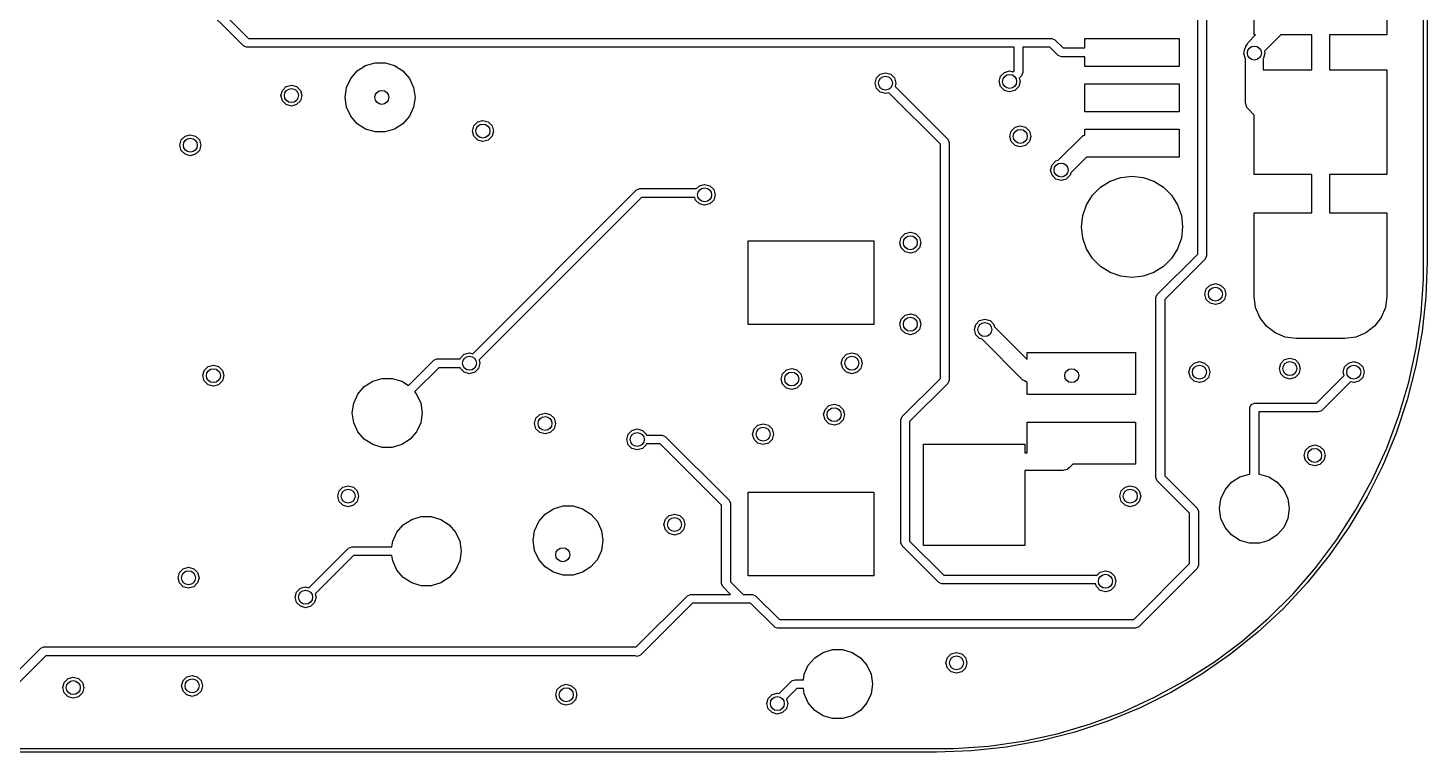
# Model space of a CAD drawing. Extents: x 4.53 to 6.1, y -4.29 to -3.5.
# Drawn here: x 5.314 to 6.103, y -4.292 to -3.884 of the extents above; entities that cross this region are included whole.
import ezdxf

# ---------------------------------------------------------------- set-up
doc = ezdxf.new("R2010")
doc.units = 0
doc.header["$MEASUREMENT"] = 0
doc.layers.add('BLACK', color=7, linetype='CONTINUOUS')

msp = doc.modelspace()

# ---------------------------------------------------------------- linework, layer by layer
at = {"layer": 'BLACK', "linetype": 'CONTINUOUS'}
for p, q in [((5.30919, -3.76015), (5.4388, -3.88976)), ((5.436, -3.89403), (5.30639, -3.76442)), ((5.97407, -4.01139), (5.97407, -3.77761)), ((5.97907, -3.77657), (5.97907, -4.01243)), ((6.10138, -4.01575), (6.10138, -3.77953)), ((6.10335, -3.77953), (6.10335, -4.01575)), ((6.00591, -3.8878), (6.00591, -3.82874)), ((6.08071, -3.82874), (6.08071, -3.8878)), ((6.00246, -3.89204), (6.00671, -3.8878)), ((6.00671, -3.8878), (6.00591, -3.8878)), ((6.02085, -3.8878), (6.01164, -3.89701)), ((6.03831, -3.8878), (6.02085, -3.8878)), ((6.03831, -3.90748), (6.03831, -3.8878)), ((6.08071, -3.8878), (6.04831, -3.8878)), ((6.04831, -3.8878), (6.04831, -3.90748)), ((5.43633, -3.89417), (5.436, -3.89403)), ((5.43777, -3.89476), (5.43633, -3.89417)), ((5.8705, -3.89476), (5.43777, -3.89476)), ((5.4388, -3.88976), (5.873, -3.88976)), ((5.8705, -3.90796), (5.8705, -3.89476)), ((5.873, -3.88976), (5.89177, -3.88976)), ((5.89074, -3.89476), (5.8755, -3.89476)), ((5.8755, -3.89476), (5.8755, -3.909)), ((5.89538, -3.89941), (5.89074, -3.89476)), ((5.89177, -3.88976), (5.89354, -3.8905)), ((5.89354, -3.8905), (5.89818, -3.89514)), ((5.89818, -3.89514), (5.91043, -3.89514)), ((5.91043, -3.89514), (5.91043, -3.88976)), ((5.91043, -3.88976), (5.96358, -3.88976)), ((5.96358, -3.88976), (5.96358, -3.90551)), ((6.00009, -3.898), (6.00089, -3.89505)), ((6.00089, -3.89505), (6.00111, -3.89483)), ((6.00111, -3.89451), (6.00117, -3.89442)), ((6.00113, -3.89469), (6.00111, -3.89451)), ((6.00111, -3.89483), (6.00113, -3.89469)), ((6.00117, -3.89442), (6.0012, -3.89417)), ((6.0012, -3.89417), (6.00187, -3.89313)), ((6.00187, -3.89313), (6.00246, -3.89204)), ((6.01164, -3.89701), (6.01191, -3.898)), ((5.50482, -3.90509), (5.5102, -3.90352)), ((5.5102, -3.90352), (5.5158, -3.90352)), ((5.5158, -3.90352), (5.52118, -3.90509)), ((5.89715, -3.90014), (5.89538, -3.89941)), ((5.91043, -3.90014), (5.89715, -3.90014)), ((5.91043, -3.90551), (5.91043, -3.90014)), ((6.00089, -3.90095), (6.00009, -3.898)), ((6.001, -3.90107), (6.00089, -3.90095)), ((6.001, -3.926), (6.001, -3.90107)), ((6.01111, -3.90095), (6.011, -3.90107)), ((6.011, -3.90107), (6.011, -3.90748)), ((6.01191, -3.898), (6.01111, -3.90095)), ((5.49411, -3.91745), (5.49644, -3.91236)), ((5.49644, -3.91236), (5.50011, -3.90812)), ((5.50011, -3.90812), (5.50482, -3.90509)), ((5.52118, -3.90509), (5.52589, -3.90812)), ((5.52589, -3.90812), (5.52956, -3.91236)), ((5.52956, -3.91236), (5.53189, -3.91745)), ((5.79209, -3.915), (5.79289, -3.91205)), ((5.79289, -3.91205), (5.79505, -3.90989)), ((5.79505, -3.90989), (5.798, -3.90909)), ((5.798, -3.90909), (5.80095, -3.90989)), ((5.80095, -3.90989), (5.80311, -3.91205)), ((5.80311, -3.91205), (5.80391, -3.915)), ((5.86209, -3.914), (5.86289, -3.91105)), ((5.86289, -3.91105), (5.86505, -3.90889)), ((5.86505, -3.90889), (5.868, -3.90809)), ((5.868, -3.90809), (5.86987, -3.9086)), ((5.86987, -3.9086), (5.8705, -3.90796)), ((5.87477, -3.91077), (5.8734, -3.91213)), ((5.8734, -3.91213), (5.87391, -3.914)), ((5.8755, -3.909), (5.87477, -3.91077)), ((5.96358, -3.90551), (5.91043, -3.90551)), ((6.011, -3.90748), (6.03831, -3.90748)), ((6.04831, -3.90748), (6.08071, -3.90748)), ((6.08071, -3.90748), (6.08071, -3.96654)), ((5.45709, -3.922), (5.45789, -3.91905)), ((5.45789, -3.91905), (5.46005, -3.91689)), ((5.46005, -3.91689), (5.463, -3.91609)), ((5.463, -3.91609), (5.46595, -3.91689)), ((5.46595, -3.91689), (5.46811, -3.91905)), ((5.46811, -3.91905), (5.46891, -3.922)), ((5.49331, -3.923), (5.49411, -3.91745)), ((5.53189, -3.91745), (5.53269, -3.923)), ((5.79289, -3.91795), (5.79209, -3.915)), ((5.79505, -3.92011), (5.79289, -3.91795)), ((5.798, -3.92091), (5.79505, -3.92011)), ((5.79987, -3.9204), (5.798, -3.92091)), ((5.82893, -3.94946), (5.79987, -3.9204)), ((5.80391, -3.915), (5.8034, -3.91687)), ((5.8034, -3.91687), (5.8332, -3.94666)), ((5.86289, -3.91695), (5.86209, -3.914)), ((5.86505, -3.91911), (5.86289, -3.91695)), ((5.868, -3.91991), (5.86505, -3.91911)), ((5.87095, -3.91911), (5.868, -3.91991)), ((5.87311, -3.91695), (5.87095, -3.91911)), ((5.87391, -3.914), (5.87311, -3.91695)), ((5.91043, -3.9311), (5.91043, -3.91535)), ((5.91043, -3.91535), (5.96358, -3.91535)), ((5.96358, -3.91535), (5.96358, -3.9311)), ((5.45789, -3.92495), (5.45709, -3.922)), ((5.46005, -3.92711), (5.45789, -3.92495)), ((5.463, -3.92791), (5.46005, -3.92711)), ((5.46595, -3.92711), (5.463, -3.92791)), ((5.46811, -3.92495), (5.46595, -3.92711)), ((5.46891, -3.922), (5.46811, -3.92495)), ((5.49411, -3.92855), (5.49331, -3.923)), ((5.49644, -3.93364), (5.49411, -3.92855)), ((5.53189, -3.92855), (5.52956, -3.93364)), ((5.53269, -3.923), (5.53189, -3.92855)), ((6.00135, -3.92719), (6.001, -3.926)), ((6.00161, -3.9284), (6.00135, -3.92719)), ((6.00176, -3.9286), (6.00161, -3.9284)), ((6.00179, -3.9287), (6.00176, -3.9286)), ((5.50011, -3.93788), (5.49644, -3.93364)), ((5.52956, -3.93364), (5.52589, -3.93788)), ((5.56805, -3.93689), (5.571, -3.93609)), ((5.571, -3.93609), (5.57395, -3.93689)), ((5.96358, -3.9311), (5.91043, -3.9311)), ((6.00193, -3.92882), (6.00179, -3.9287)), ((6.00246, -3.92954), (6.00193, -3.92882)), ((6.00591, -3.93298), (6.00246, -3.92954)), ((6.00591, -3.96654), (6.00591, -3.93298)), ((5.40305, -3.94489), (5.406, -3.94409)), ((5.406, -3.94409), (5.40895, -3.94489)), ((5.50482, -3.94091), (5.50011, -3.93788)), ((5.5102, -3.94248), (5.50482, -3.94091)), ((5.5158, -3.94248), (5.5102, -3.94248)), ((5.52118, -3.94091), (5.5158, -3.94248)), ((5.52589, -3.93788), (5.52118, -3.94091)), ((5.56509, -3.942), (5.56589, -3.93905)), ((5.56589, -3.94495), (5.56509, -3.942)), ((5.56589, -3.93905), (5.56805, -3.93689)), ((5.57395, -3.93689), (5.57611, -3.93905)), ((5.57611, -3.93905), (5.57691, -3.942)), ((5.57691, -3.942), (5.57611, -3.94495)), ((5.86809, -3.945), (5.86889, -3.94205)), ((5.86889, -3.94205), (5.87105, -3.93989)), ((5.87105, -3.93989), (5.874, -3.93909)), ((5.874, -3.93909), (5.87695, -3.93989)), ((5.87695, -3.93989), (5.87911, -3.94205)), ((5.87911, -3.94205), (5.87991, -3.945)), ((5.90958, -3.94458), (5.90978, -3.94443)), ((5.90978, -3.94443), (5.91043, -3.94429)), ((5.91043, -3.94429), (5.91043, -3.94094)), ((5.91043, -3.94094), (5.96358, -3.94094)), ((5.96358, -3.94094), (5.96358, -3.95669)), ((5.40009, -3.95), (5.40089, -3.94705)), ((5.40089, -3.95295), (5.40009, -3.95)), ((5.40089, -3.94705), (5.40305, -3.94489)), ((5.40895, -3.94489), (5.41111, -3.94705)), ((5.41111, -3.94705), (5.41191, -3.95)), ((5.41191, -3.95), (5.41111, -3.95295)), ((5.56805, -3.94711), (5.56589, -3.94495)), ((5.571, -3.94791), (5.56805, -3.94711)), ((5.57395, -3.94711), (5.571, -3.94791)), ((5.57611, -3.94495), (5.57395, -3.94711)), ((5.82893, -4.08154), (5.82893, -3.94946)), ((5.8332, -3.94666), (5.83393, -3.94843)), ((5.83393, -3.94843), (5.83393, -4.08257)), ((5.86889, -3.94795), (5.86809, -3.945)), ((5.87105, -3.95011), (5.86889, -3.94795)), ((5.874, -3.95091), (5.87105, -3.95011)), ((5.87695, -3.95011), (5.874, -3.95091)), ((5.87911, -3.94795), (5.87695, -3.95011)), ((5.87991, -3.945), (5.87911, -3.94795)), ((5.89541, -3.95852), (5.90865, -3.94528)), ((5.90865, -3.94528), (5.90936, -3.94475)), ((5.90936, -3.94475), (5.90948, -3.94461)), ((5.90948, -3.94461), (5.90958, -3.94458)), ((5.40305, -3.95511), (5.40089, -3.95295)), ((5.406, -3.95591), (5.40305, -3.95511)), ((5.40895, -3.95511), (5.406, -3.95591)), ((5.41111, -3.95295), (5.40895, -3.95511)), ((5.89189, -3.96105), (5.89405, -3.95889)), ((5.89405, -3.95889), (5.89541, -3.95852)), ((5.91138, -3.95669), (5.90248, -3.96559)), ((5.96358, -3.95669), (5.91138, -3.95669)), ((5.89109, -3.964), (5.89189, -3.96105)), ((5.89189, -3.96695), (5.89109, -3.964)), ((5.89405, -3.96911), (5.89189, -3.96695)), ((5.90211, -3.96695), (5.89995, -3.96911)), ((5.90248, -3.96559), (5.90211, -3.96695)), ((5.93066, -3.96824), (5.93701, -3.96752)), ((5.93701, -3.96752), (5.94336, -3.96824)), ((6.03831, -3.96654), (6.00591, -3.96654)), ((6.03831, -3.98819), (6.03831, -3.96654)), ((6.08071, -3.96654), (6.04831, -3.96654)), ((6.04831, -3.96654), (6.04831, -3.98819)), ((5.56525, -4.0676), (5.65762, -3.97523)), ((5.65762, -3.97523), (5.65814, -3.97502)), ((5.65814, -3.97502), (5.65939, -3.9745)), ((5.65939, -3.9745), (5.69143, -3.9745)), ((5.69143, -3.9745), (5.69305, -3.97289)), ((5.69305, -3.97289), (5.696, -3.97209)), ((5.696, -3.97209), (5.69895, -3.97289)), ((5.69895, -3.97289), (5.70111, -3.97505)), ((5.70111, -3.97505), (5.70191, -3.978)), ((5.897, -3.96991), (5.89405, -3.96911)), ((5.89995, -3.96911), (5.897, -3.96991)), ((5.91469, -3.97827), (5.91921, -3.97375)), ((5.91921, -3.97375), (5.92462, -3.97035)), ((5.92462, -3.97035), (5.93066, -3.96824)), ((5.94336, -3.96824), (5.94939, -3.97035)), ((5.94939, -3.97035), (5.9548, -3.97375)), ((5.9548, -3.97375), (5.95932, -3.97827)), ((5.66042, -3.9795), (5.56879, -4.07113)), ((5.6905, -3.9795), (5.66042, -3.9795)), ((5.69089, -3.98095), (5.6905, -3.9795)), ((5.69305, -3.98311), (5.69089, -3.98095)), ((5.696, -3.98391), (5.69305, -3.98311)), ((5.69895, -3.98311), (5.696, -3.98391)), ((5.70111, -3.98095), (5.69895, -3.98311)), ((5.70191, -3.978), (5.70111, -3.98095)), ((5.90918, -3.98971), (5.91129, -3.98368)), ((5.91129, -3.98368), (5.91469, -3.97827)), ((5.95932, -3.97827), (5.96272, -3.98368)), ((5.96272, -3.98368), (5.96484, -3.98971)), ((5.90846, -3.99606), (5.90918, -3.98971)), ((5.96484, -3.98971), (5.96555, -3.99606)), ((6.00591, -4.03543), (6.00591, -3.98819)), ((6.00591, -3.98819), (6.03831, -3.98819)), ((6.04831, -3.98819), (6.08071, -3.98819)), ((6.08071, -3.98819), (6.08071, -4.03543)), ((5.80905, -3.99989), (5.812, -3.99909)), ((5.812, -3.99909), (5.81495, -3.99989)), ((5.90918, -4.00241), (5.90846, -3.99606)), ((5.96555, -3.99606), (5.96484, -4.00241)), ((5.72047, -4.05118), (5.72047, -4.00394)), ((5.72047, -4.00394), (5.79134, -4.00394)), ((5.79134, -4.00394), (5.79134, -4.05118)), ((5.80609, -4.005), (5.80689, -4.00205)), ((5.80689, -4.00795), (5.80609, -4.005)), ((5.80689, -4.00205), (5.80905, -3.99989)), ((5.81495, -3.99989), (5.81711, -4.00205)), ((5.81711, -4.00205), (5.81791, -4.005)), ((5.81791, -4.005), (5.81711, -4.00795)), ((5.91129, -4.00845), (5.90918, -4.00241)), ((5.96484, -4.00241), (5.96272, -4.00845)), ((5.80905, -4.01011), (5.80689, -4.00795)), ((5.812, -4.01091), (5.80905, -4.01011)), ((5.81495, -4.01011), (5.812, -4.01091)), ((5.81711, -4.00795), (5.81495, -4.01011)), ((5.91469, -4.01386), (5.91129, -4.00845)), ((5.91921, -4.01838), (5.91469, -4.01386)), ((5.95123, -4.03423), (5.97407, -4.01139)), ((5.95932, -4.01386), (5.9548, -4.01838)), ((5.97834, -4.0142), (5.9555, -4.03704)), ((5.96272, -4.00845), (5.95932, -4.01386)), ((5.97907, -4.01243), (5.97834, -4.0142)), ((5.92462, -4.02178), (5.91921, -4.01838)), ((5.93066, -4.02389), (5.92462, -4.02178)), ((5.94939, -4.02178), (5.94336, -4.02389)), ((5.9548, -4.01838), (5.94939, -4.02178)), ((6.10138, -4.02556), (6.10138, -4.01575)), ((6.10335, -4.01575), (6.10264, -4.03548)), ((5.93701, -4.02461), (5.93066, -4.02389)), ((5.94336, -4.02389), (5.93701, -4.02461)), ((5.97809, -4.034), (5.97889, -4.03105)), ((5.97889, -4.03105), (5.98105, -4.02889)), ((5.98105, -4.02889), (5.984, -4.02809)), ((5.984, -4.02809), (5.98695, -4.02889)), ((5.98695, -4.02889), (5.98911, -4.03105)), ((5.98911, -4.03105), (5.98991, -4.034)), ((6.09998, -4.04512), (6.10138, -4.02556)), ((5.9505, -4.036), (5.95123, -4.03423)), ((5.9505, -4.13752), (5.9505, -4.036)), ((5.9555, -4.03704), (5.9555, -4.13649)), ((5.97889, -4.03695), (5.97809, -4.034)), ((5.98105, -4.03911), (5.97889, -4.03695)), ((5.98911, -4.03695), (5.98695, -4.03911)), ((5.98991, -4.034), (5.98911, -4.03695)), ((6.00671, -4.04155), (6.00591, -4.03543)), ((6.08071, -4.03543), (6.0799, -4.04155)), ((6.10264, -4.03548), (6.10053, -4.05511)), ((5.80689, -4.04805), (5.80905, -4.04589)), ((5.80905, -4.04589), (5.812, -4.04509)), ((5.812, -4.04509), (5.81495, -4.04589)), ((5.81495, -4.04589), (5.81711, -4.04805)), ((5.984, -4.03991), (5.98105, -4.03911)), ((5.98695, -4.03911), (5.984, -4.03991)), ((6.00907, -4.04724), (6.00671, -4.04155)), ((6.0799, -4.04155), (6.07754, -4.04724)), ((6.09719, -4.06454), (6.09998, -4.04512)), ((5.79134, -4.05118), (5.72047, -4.05118)), ((5.80609, -4.051), (5.80689, -4.04805)), ((5.80689, -4.05395), (5.80609, -4.051)), ((5.80905, -4.05611), (5.80689, -4.05395)), ((5.81711, -4.05395), (5.81495, -4.05611)), ((5.81711, -4.04805), (5.81791, -4.051)), ((5.81791, -4.051), (5.81711, -4.05395)), ((5.84809, -4.054), (5.84889, -4.05105)), ((5.84889, -4.05695), (5.84809, -4.054)), ((5.84889, -4.05105), (5.85105, -4.04889)), ((5.85105, -4.04889), (5.854, -4.04809)), ((5.854, -4.04809), (5.85695, -4.04889)), ((5.85695, -4.04889), (5.85911, -4.05105)), ((5.85911, -4.05105), (5.85948, -4.05241)), ((5.85948, -4.05241), (5.87795, -4.07088)), ((6.01282, -4.05214), (6.00907, -4.04724)), ((6.01772, -4.05589), (6.01282, -4.05214)), ((6.07379, -4.05214), (6.0689, -4.05589)), ((6.07754, -4.04724), (6.07379, -4.05214)), ((5.812, -4.05691), (5.80905, -4.05611)), ((5.81495, -4.05611), (5.812, -4.05691)), ((5.85105, -4.05911), (5.84889, -4.05695)), ((5.85241, -4.05948), (5.85105, -4.05911)), ((5.8752, -4.08228), (5.85241, -4.05948)), ((6.02341, -4.05825), (6.01772, -4.05589)), ((6.02953, -4.05906), (6.02341, -4.05825)), ((6.05709, -4.05906), (6.02953, -4.05906)), ((6.0632, -4.05825), (6.05709, -4.05906)), ((6.0689, -4.05589), (6.0632, -4.05825)), ((6.10053, -4.05511), (6.09703, -4.07454)), ((5.54323, -4.07123), (5.545, -4.0705)), ((5.545, -4.0705), (5.55815, -4.0705)), ((5.55815, -4.0705), (5.55827, -4.07005)), ((5.55827, -4.07005), (5.56043, -4.06789)), ((5.56043, -4.06789), (5.56339, -4.06709)), ((5.56339, -4.06709), (5.56525, -4.0676)), ((5.77309, -4.073), (5.77389, -4.07005)), ((5.77389, -4.07005), (5.77605, -4.06789)), ((5.77605, -4.06789), (5.779, -4.06709)), ((5.779, -4.06709), (5.78195, -4.06789)), ((5.78195, -4.06789), (5.78411, -4.07005)), ((5.78411, -4.07005), (5.78491, -4.073)), ((5.87795, -4.07088), (5.87795, -4.06693)), ((5.87795, -4.06693), (5.93898, -4.06693)), ((5.93898, -4.06693), (5.93898, -4.09055)), ((6.02305, -4.07089), (6.026, -4.07009)), ((6.026, -4.07009), (6.02895, -4.07089)), ((6.09302, -4.0837), (6.09719, -4.06454)), ((5.41309, -4.08), (5.41389, -4.07705)), ((5.41389, -4.07705), (5.41605, -4.07489)), ((5.41605, -4.07489), (5.419, -4.07409)), ((5.419, -4.07409), (5.42195, -4.07489)), ((5.42195, -4.07489), (5.42411, -4.07705)), ((5.42411, -4.07705), (5.42491, -4.08)), ((5.52895, -4.08552), (5.54323, -4.07123)), ((5.54604, -4.0755), (5.53245, -4.08908)), ((5.55815, -4.0755), (5.54604, -4.0755)), ((5.55827, -4.07595), (5.55815, -4.0755)), ((5.56043, -4.07811), (5.55827, -4.07595)), ((5.56339, -4.07891), (5.56043, -4.07811)), ((5.56634, -4.07811), (5.56339, -4.07891)), ((5.5685, -4.07595), (5.56634, -4.07811)), ((5.56929, -4.073), (5.5685, -4.07595)), ((5.56879, -4.07113), (5.56929, -4.073)), ((5.74, -4.07894), (5.74216, -4.07678)), ((5.74216, -4.07678), (5.74511, -4.07598)), ((5.74511, -4.07598), (5.74806, -4.07678)), ((5.74806, -4.07678), (5.75022, -4.07894)), ((5.77389, -4.07595), (5.77309, -4.073)), ((5.77605, -4.07811), (5.77389, -4.07595)), ((5.779, -4.07891), (5.77605, -4.07811)), ((5.78195, -4.07811), (5.779, -4.07891)), ((5.78411, -4.07595), (5.78195, -4.07811)), ((5.78491, -4.073), (5.78411, -4.07595)), ((5.96909, -4.078), (5.96989, -4.07505)), ((5.96989, -4.08095), (5.96909, -4.078)), ((5.96989, -4.07505), (5.97205, -4.07289)), ((5.97205, -4.07289), (5.975, -4.07209)), ((5.975, -4.07209), (5.97795, -4.07289)), ((5.97795, -4.07289), (5.98011, -4.07505)), ((5.98011, -4.07505), (5.98091, -4.078)), ((5.98091, -4.078), (5.98011, -4.08095)), ((6.02009, -4.076), (6.02089, -4.07305)), ((6.02089, -4.07895), (6.02009, -4.076)), ((6.02089, -4.07305), (6.02305, -4.07089)), ((6.02895, -4.07089), (6.03111, -4.07305)), ((6.03111, -4.07305), (6.03191, -4.076)), ((6.03191, -4.076), (6.03111, -4.07895)), ((6.05609, -4.078), (6.05689, -4.07505)), ((6.0566, -4.07987), (6.05609, -4.078)), ((6.05689, -4.07505), (6.05905, -4.07289)), ((6.05905, -4.07289), (6.062, -4.07209)), ((6.062, -4.07209), (6.06495, -4.07289)), ((6.06495, -4.07289), (6.06711, -4.07505)), ((6.06711, -4.07505), (6.06791, -4.078)), ((6.06791, -4.078), (6.06711, -4.08095)), ((6.09703, -4.07454), (6.09214, -4.09367)), ((5.41389, -4.08295), (5.41309, -4.08)), ((5.41605, -4.08511), (5.41389, -4.08295)), ((5.419, -4.08591), (5.41605, -4.08511)), ((5.42195, -4.08511), (5.419, -4.08591)), ((5.42411, -4.08295), (5.42195, -4.08511)), ((5.42491, -4.08), (5.42411, -4.08295)), ((5.50044, -4.09036), (5.50411, -4.08612)), ((5.50411, -4.08612), (5.50882, -4.08309)), ((5.50882, -4.08309), (5.5142, -4.08152)), ((5.5142, -4.08152), (5.5198, -4.08152)), ((5.5198, -4.08152), (5.52518, -4.08309)), ((5.52518, -4.08309), (5.52895, -4.08552)), ((5.7392, -4.08189), (5.74, -4.07894)), ((5.74, -4.08484), (5.7392, -4.08189)), ((5.74216, -4.087), (5.74, -4.08484)), ((5.75022, -4.08484), (5.74806, -4.087)), ((5.75022, -4.07894), (5.75102, -4.08189)), ((5.75102, -4.08189), (5.75022, -4.08484)), ((5.80735, -4.10312), (5.82893, -4.08154)), ((5.8332, -4.08434), (5.81161, -4.10592)), ((5.83329, -4.08411), (5.8332, -4.08434)), ((5.83393, -4.08257), (5.83329, -4.08411)), ((5.87629, -4.08287), (5.8752, -4.08228)), ((5.87733, -4.08354), (5.87629, -4.08287)), ((5.87758, -4.08357), (5.87733, -4.08354)), ((5.87768, -4.08363), (5.87758, -4.08357)), ((5.87786, -4.08361), (5.87768, -4.08363)), ((5.87795, -4.08363), (5.87786, -4.08361)), ((5.87795, -4.09055), (5.87795, -4.08363)), ((5.97205, -4.08311), (5.96989, -4.08095)), ((5.975, -4.08391), (5.97205, -4.08311)), ((5.97795, -4.08311), (5.975, -4.08391)), ((5.98011, -4.08095), (5.97795, -4.08311)), ((6.02305, -4.08111), (6.02089, -4.07895)), ((6.026, -4.08191), (6.02305, -4.08111)), ((6.02895, -4.08111), (6.026, -4.08191)), ((6.03111, -4.07895), (6.02895, -4.08111)), ((6.04096, -4.0955), (6.0566, -4.07987)), ((6.06013, -4.0834), (6.04377, -4.09977)), ((6.062, -4.08391), (6.06013, -4.0834)), ((6.06495, -4.08311), (6.062, -4.08391)), ((6.06711, -4.08095), (6.06495, -4.08311)), ((6.08749, -4.10252), (6.09302, -4.0837)), ((5.49811, -4.09545), (5.50044, -4.09036)), ((5.53245, -4.08908), (5.53356, -4.09036)), ((5.53356, -4.09036), (5.53589, -4.09545)), ((5.74511, -4.0878), (5.74216, -4.087)), ((5.74806, -4.087), (5.74511, -4.0878)), ((5.93898, -4.09055), (5.87795, -4.09055)), ((6.09214, -4.09367), (6.08591, -4.1124)), ((5.49731, -4.101), (5.49811, -4.09545)), ((5.49811, -4.10655), (5.49731, -4.101)), ((5.53589, -4.09545), (5.53669, -4.101)), ((5.53669, -4.101), (5.53589, -4.10655)), ((5.60089, -4.10405), (5.60305, -4.10189)), ((5.60305, -4.10189), (5.606, -4.10109)), ((5.606, -4.10109), (5.60895, -4.10189)), ((5.60895, -4.10189), (5.61111, -4.10405)), ((5.76309, -4.102), (5.76389, -4.09905)), ((5.76389, -4.10495), (5.76309, -4.102)), ((5.76389, -4.09905), (5.76605, -4.09689)), ((5.76605, -4.09689), (5.769, -4.09609)), ((5.769, -4.09609), (5.77195, -4.09689)), ((5.77195, -4.09689), (5.77411, -4.09905)), ((5.77411, -4.09905), (5.77491, -4.102)), ((5.77491, -4.102), (5.77411, -4.10495)), ((6.0035, -4.098), (6.00423, -4.09623)), ((6.0035, -4.13552), (6.0035, -4.098)), ((6.00423, -4.09623), (6.006, -4.0955)), ((6.006, -4.0955), (6.04096, -4.0955)), ((6.042, -4.1005), (6.0085, -4.1005)), ((6.0085, -4.1005), (6.0085, -4.13552)), ((6.04377, -4.09977), (6.042, -4.1005)), ((5.50044, -4.11164), (5.49811, -4.10655)), ((5.53589, -4.10655), (5.53356, -4.11164)), ((5.60009, -4.107), (5.60089, -4.10405)), ((5.60089, -4.10995), (5.60009, -4.107)), ((5.60305, -4.11211), (5.60089, -4.10995)), ((5.61111, -4.10995), (5.60895, -4.11211)), ((5.61111, -4.10405), (5.61191, -4.107)), ((5.61191, -4.107), (5.61111, -4.10995)), ((5.65505, -4.11089), (5.658, -4.11009)), ((5.658, -4.11009), (5.66095, -4.11089)), ((5.72309, -4.113), (5.72389, -4.11005)), ((5.72389, -4.11005), (5.72605, -4.10789)), ((5.72605, -4.10789), (5.729, -4.10709)), ((5.729, -4.10709), (5.73195, -4.10789)), ((5.73195, -4.10789), (5.73411, -4.11005)), ((5.73411, -4.11005), (5.73491, -4.113)), ((5.76605, -4.10711), (5.76389, -4.10495)), ((5.769, -4.10791), (5.76605, -4.10711)), ((5.77195, -4.10711), (5.769, -4.10791)), ((5.77411, -4.10495), (5.77195, -4.10711)), ((5.80661, -4.10489), (5.80735, -4.10312)), ((5.80661, -4.17432), (5.80661, -4.10489)), ((5.81161, -4.10592), (5.81161, -4.17328)), ((5.87795, -4.12354), (5.87795, -4.1063)), ((5.87795, -4.1063), (5.93898, -4.1063)), ((5.93898, -4.1063), (5.93898, -4.12992)), ((6.08064, -4.1209), (6.08749, -4.10252)), ((5.50411, -4.11588), (5.50044, -4.11164)), ((5.50882, -4.11891), (5.50411, -4.11588)), ((5.52989, -4.11588), (5.52518, -4.11891)), ((5.53356, -4.11164), (5.52989, -4.11588)), ((5.606, -4.11291), (5.60305, -4.11211)), ((5.60895, -4.11211), (5.606, -4.11291)), ((5.65209, -4.116), (5.65289, -4.11305)), ((5.65289, -4.11895), (5.65209, -4.116)), ((5.65289, -4.11305), (5.65505, -4.11089)), ((5.66095, -4.11089), (5.66311, -4.11305)), ((5.66311, -4.11305), (5.66324, -4.1135)), ((5.66324, -4.1135), (5.672, -4.1135)), ((5.672, -4.1135), (5.67377, -4.11423)), ((5.67377, -4.11423), (5.70977, -4.15023)), ((5.72389, -4.11595), (5.72309, -4.113)), ((5.72605, -4.11811), (5.72389, -4.11595)), ((5.73411, -4.11595), (5.73195, -4.11811)), ((5.73491, -4.113), (5.73411, -4.11595)), ((6.08591, -4.1124), (6.07835, -4.13064)), ((5.5142, -4.12048), (5.50882, -4.11891)), ((5.5198, -4.12048), (5.5142, -4.12048)), ((5.52518, -4.11891), (5.5198, -4.12048)), ((5.65505, -4.12111), (5.65289, -4.11895)), ((5.658, -4.12191), (5.65505, -4.12111)), ((5.66095, -4.12111), (5.658, -4.12191)), ((5.66311, -4.11895), (5.66095, -4.12111)), ((5.66324, -4.1185), (5.66311, -4.11895)), ((5.67096, -4.1185), (5.66324, -4.1185)), ((5.7055, -4.15304), (5.67096, -4.1185)), ((5.729, -4.11891), (5.72605, -4.11811)), ((5.73195, -4.11811), (5.729, -4.11891)), ((5.81949, -4.17579), (5.81949, -4.1187)), ((5.81949, -4.1187), (5.87657, -4.1187)), ((5.87657, -4.1187), (5.87657, -4.12354)), ((5.87657, -4.12354), (5.87795, -4.12354)), ((6.03409, -4.125), (6.03489, -4.12205)), ((6.03489, -4.12795), (6.03409, -4.125)), ((6.03489, -4.12205), (6.03705, -4.11989)), ((6.03705, -4.11989), (6.04, -4.11909)), ((6.04, -4.11909), (6.04295, -4.11989)), ((6.04295, -4.11989), (6.04511, -4.12205)), ((6.04511, -4.12205), (6.04591, -4.125)), ((6.04591, -4.125), (6.04511, -4.12795)), ((6.07249, -4.13874), (6.08064, -4.1209)), ((5.89803, -4.13354), (5.87657, -4.13354)), ((5.87657, -4.13354), (5.87657, -4.17579)), ((5.89922, -4.13319), (5.89803, -4.13354)), ((5.90043, -4.13293), (5.89922, -4.13319)), ((5.90063, -4.13278), (5.90043, -4.13293)), ((5.90073, -4.13275), (5.90063, -4.13278)), ((5.90085, -4.13261), (5.90073, -4.13275)), ((5.90157, -4.13208), (5.90085, -4.13261)), ((5.90372, -4.12992), (5.90157, -4.13208)), ((5.93898, -4.12992), (5.90372, -4.12992)), ((6.03705, -4.13011), (6.03489, -4.12795)), ((6.04, -4.13091), (6.03705, -4.13011)), ((6.04295, -4.13011), (6.04, -4.13091)), ((6.04511, -4.12795), (6.04295, -4.13011)), ((6.07835, -4.13064), (6.06952, -4.1483)), ((5.95123, -4.13929), (5.9505, -4.13752)), ((5.9695, -4.15756), (5.95123, -4.13929)), ((5.9555, -4.13649), (5.97377, -4.15476)), ((5.98944, -4.14436), (5.99311, -4.14012)), ((5.99311, -4.14012), (5.99782, -4.13709)), ((5.99782, -4.13709), (6.0032, -4.13552)), ((6.0032, -4.13552), (6.0035, -4.13552)), ((6.0085, -4.13552), (6.0088, -4.13552)), ((6.0088, -4.13552), (6.01418, -4.13709)), ((6.01418, -4.13709), (6.01889, -4.14012)), ((6.01889, -4.14012), (6.02256, -4.14436)), ((6.06309, -4.15596), (6.07249, -4.13874)), ((5.48909, -4.148), (5.48989, -4.14505)), ((5.48989, -4.15095), (5.48909, -4.148)), ((5.48989, -4.14505), (5.49205, -4.14289)), ((5.49205, -4.14289), (5.495, -4.14209)), ((5.495, -4.14209), (5.49795, -4.14289)), ((5.49795, -4.14289), (5.50011, -4.14505)), ((5.50011, -4.14505), (5.50091, -4.148)), ((5.50091, -4.148), (5.50011, -4.15095)), ((5.72047, -4.19291), (5.72047, -4.14567)), ((5.72047, -4.14567), (5.79134, -4.14567)), ((5.79134, -4.14567), (5.79134, -4.19291)), ((5.93009, -4.148), (5.93089, -4.14505)), ((5.93089, -4.15095), (5.93009, -4.148)), ((5.93089, -4.14505), (5.93305, -4.14289)), ((5.93305, -4.14289), (5.936, -4.14209)), ((5.936, -4.14209), (5.93895, -4.14289)), ((5.93895, -4.14289), (5.94111, -4.14505)), ((5.94111, -4.14505), (5.94191, -4.148)), ((5.94191, -4.148), (5.94111, -4.15095)), ((5.98631, -4.155), (5.98711, -4.14945)), ((5.98711, -4.14945), (5.98944, -4.14436)), ((6.02256, -4.14436), (6.02489, -4.14945)), ((6.02489, -4.14945), (6.02569, -4.155)), ((6.06952, -4.1483), (6.05944, -4.16528)), ((5.49205, -4.15311), (5.48989, -4.15095)), ((5.495, -4.15391), (5.49205, -4.15311)), ((5.49795, -4.15311), (5.495, -4.15391)), ((5.50011, -4.15095), (5.49795, -4.15311)), ((5.60611, -4.15812), (5.61082, -4.15509)), ((5.61082, -4.15509), (5.6162, -4.15352)), ((5.6162, -4.15352), (5.6218, -4.15352)), ((5.6218, -4.15352), (5.62718, -4.15509)), ((5.62718, -4.15509), (5.63189, -4.15812)), ((5.7055, -4.19725), (5.7055, -4.15304)), ((5.70977, -4.15023), (5.7105, -4.152)), ((5.7105, -4.152), (5.7105, -4.19622)), ((5.93305, -4.15311), (5.93089, -4.15095)), ((5.936, -4.15391), (5.93305, -4.15311)), ((5.93895, -4.15311), (5.936, -4.15391)), ((5.94111, -4.15095), (5.93895, -4.15311)), ((5.97377, -4.15476), (5.97377, -4.15476)), ((5.97377, -4.15476), (5.9745, -4.15652)), ((5.9745, -4.15652), (5.9745, -4.187)), ((5.98711, -4.16055), (5.98631, -4.155)), ((6.02569, -4.155), (6.02489, -4.16055)), ((6.05248, -4.17246), (6.06309, -4.15596)), ((5.52244, -4.16836), (5.52611, -4.16412)), ((5.52611, -4.16412), (5.53082, -4.16109)), ((5.53082, -4.16109), (5.5362, -4.15952)), ((5.5362, -4.15952), (5.5418, -4.15952)), ((5.5418, -4.15952), (5.54718, -4.16109)), ((5.54718, -4.16109), (5.55189, -4.16412)), ((5.55189, -4.16412), (5.55556, -4.16836)), ((5.60011, -4.16745), (5.60244, -4.16236)), ((5.60244, -4.16236), (5.60611, -4.15812)), ((5.63189, -4.15812), (5.63556, -4.16236)), ((5.63556, -4.16236), (5.63789, -4.16745)), ((5.67309, -4.164), (5.67389, -4.16105)), ((5.67389, -4.16695), (5.67309, -4.164)), ((5.67389, -4.16105), (5.67605, -4.15889)), ((5.67605, -4.15889), (5.679, -4.15809)), ((5.679, -4.15809), (5.68195, -4.15889)), ((5.68195, -4.15889), (5.68411, -4.16105)), ((5.68411, -4.16105), (5.68491, -4.164)), ((5.68491, -4.164), (5.68411, -4.16695)), ((5.9695, -4.18596), (5.9695, -4.15756)), ((5.98944, -4.16564), (5.98711, -4.16055)), ((6.02489, -4.16055), (6.02256, -4.16564)), ((6.05944, -4.16528), (6.04818, -4.18149)), ((5.52011, -4.17345), (5.52244, -4.16836)), ((5.55556, -4.16836), (5.55789, -4.17345)), ((5.59931, -4.173), (5.60011, -4.16745)), ((5.60011, -4.17855), (5.59931, -4.173)), ((5.63789, -4.16745), (5.63869, -4.173)), ((5.63869, -4.173), (5.63789, -4.17855)), ((5.67605, -4.16911), (5.67389, -4.16695)), ((5.679, -4.16991), (5.67605, -4.16911)), ((5.68195, -4.16911), (5.679, -4.16991)), ((5.68411, -4.16695), (5.68195, -4.16911)), ((5.99311, -4.16988), (5.98944, -4.16564)), ((5.99782, -4.17291), (5.99311, -4.16988)), ((6.0032, -4.17448), (5.99782, -4.17291)), ((6.01418, -4.17291), (6.0088, -4.17448)), ((6.01889, -4.16988), (6.01418, -4.17291)), ((6.02256, -4.16564), (6.01889, -4.16988)), ((6.04073, -4.18816), (6.05248, -4.17246)), ((5.47287, -4.1996), (5.49523, -4.17723)), ((5.49523, -4.17723), (5.497, -4.1765)), ((5.497, -4.1765), (5.51967, -4.1765)), ((5.51967, -4.1765), (5.52011, -4.17345)), ((5.55789, -4.17345), (5.55869, -4.179)), ((5.55869, -4.179), (5.55789, -4.18455)), ((5.60244, -4.18364), (5.60011, -4.17855)), ((5.63789, -4.17855), (5.63556, -4.18364)), ((5.80735, -4.17609), (5.80661, -4.17432)), ((5.82803, -4.19677), (5.80735, -4.17609)), ((5.81161, -4.17328), (5.83083, -4.1925)), ((5.82933, -4.17579), (5.81949, -4.17579)), ((5.86673, -4.17579), (5.82933, -4.17579)), ((5.87657, -4.17579), (5.86673, -4.17579)), ((6.0088, -4.17448), (6.0032, -4.17448)), ((5.39989, -4.19105), (5.40205, -4.18889)), ((5.40205, -4.18889), (5.405, -4.18809)), ((5.405, -4.18809), (5.40795, -4.18889)), ((5.40795, -4.18889), (5.41011, -4.19105)), ((5.49804, -4.1815), (5.4764, -4.20313)), ((5.51967, -4.1815), (5.49804, -4.1815)), ((5.52011, -4.18455), (5.51967, -4.1815)), ((5.52244, -4.18964), (5.52011, -4.18455)), ((5.55789, -4.18455), (5.55556, -4.18964)), ((5.60611, -4.18788), (5.60244, -4.18364)), ((5.61082, -4.19091), (5.60611, -4.18788)), ((5.63189, -4.18788), (5.62718, -4.19091)), ((5.63556, -4.18364), (5.63189, -4.18788)), ((5.93796, -4.2175), (5.9695, -4.18596)), ((5.97377, -4.18877), (5.94077, -4.22177)), ((5.9745, -4.187), (5.97377, -4.18877)), ((6.02788, -4.20299), (6.04073, -4.18816)), ((6.04818, -4.18149), (6.03579, -4.19687)), ((5.39909, -4.194), (5.39989, -4.19105)), ((5.39989, -4.19695), (5.39909, -4.194)), ((5.41011, -4.19105), (5.41091, -4.194)), ((5.41091, -4.194), (5.41011, -4.19695)), ((5.52611, -4.19388), (5.52244, -4.18964)), ((5.53082, -4.19691), (5.52611, -4.19388)), ((5.55189, -4.19388), (5.54718, -4.19691)), ((5.55556, -4.18964), (5.55189, -4.19388)), ((5.6162, -4.19248), (5.61082, -4.19091)), ((5.6218, -4.19248), (5.6162, -4.19248)), ((5.62718, -4.19091), (5.6218, -4.19248)), ((5.7105, -4.19622), (5.71769, -4.20341)), ((5.79134, -4.19291), (5.72047, -4.19291)), ((5.8298, -4.1975), (5.82803, -4.19677)), ((5.83083, -4.1925), (5.91743, -4.1925)), ((5.91743, -4.1925), (5.91905, -4.19089)), ((5.91905, -4.19089), (5.922, -4.19009)), ((5.922, -4.19009), (5.92495, -4.19089)), ((5.92495, -4.19089), (5.92711, -4.19305)), ((5.92711, -4.19305), (5.92791, -4.196)), ((5.92791, -4.196), (5.92711, -4.19895)), ((6.03579, -4.19687), (6.02234, -4.21132)), ((5.40205, -4.19911), (5.39989, -4.19695)), ((5.405, -4.19991), (5.40205, -4.19911)), ((5.40795, -4.19911), (5.405, -4.19991)), ((5.41011, -4.19695), (5.40795, -4.19911)), ((5.46509, -4.205), (5.46589, -4.20205)), ((5.46589, -4.20205), (5.46805, -4.19989)), ((5.46805, -4.19989), (5.471, -4.19909)), ((5.471, -4.19909), (5.47287, -4.1996)), ((5.4764, -4.20313), (5.47691, -4.205)), ((5.5362, -4.19848), (5.53082, -4.19691)), ((5.5418, -4.19848), (5.5362, -4.19848)), ((5.54718, -4.19691), (5.5418, -4.19848)), ((5.65739, -4.23307), (5.68633, -4.20414)), ((5.68633, -4.20414), (5.68809, -4.20341)), ((5.68809, -4.20341), (5.71062, -4.20341)), ((5.70623, -4.19902), (5.7055, -4.19725)), ((5.71062, -4.20341), (5.70623, -4.19902)), ((5.71769, -4.20341), (5.723, -4.20341)), ((5.723, -4.20341), (5.72477, -4.20414)), ((5.72477, -4.20414), (5.73813, -4.2175)), ((5.9165, -4.1975), (5.8298, -4.1975)), ((5.91689, -4.19895), (5.9165, -4.1975)), ((5.91905, -4.20111), (5.91689, -4.19895)), ((5.922, -4.20191), (5.91905, -4.20111)), ((5.92495, -4.20111), (5.922, -4.20191)), ((5.92711, -4.19895), (5.92495, -4.20111)), ((6.01401, -4.21686), (6.02788, -4.20299)), ((5.46589, -4.20795), (5.46509, -4.205)), ((5.46805, -4.21011), (5.46589, -4.20795)), ((5.471, -4.21091), (5.46805, -4.21011)), ((5.47395, -4.21011), (5.471, -4.21091)), ((5.47611, -4.20795), (5.47395, -4.21011)), ((5.47691, -4.205), (5.47611, -4.20795)), ((5.68913, -4.20841), (5.65977, -4.23777)), ((5.71665, -4.20841), (5.68913, -4.20841)), ((5.72196, -4.20841), (5.71665, -4.20841)), ((5.73533, -4.22177), (5.72196, -4.20841)), ((6.02234, -4.21132), (6.00789, -4.22477)), ((5.73813, -4.2175), (5.93796, -4.2175)), ((5.99919, -4.2297), (6.01401, -4.21686)), ((5.73584, -4.22198), (5.73533, -4.22177)), ((5.73709, -4.2225), (5.73584, -4.22198)), ((5.939, -4.2225), (5.73709, -4.2225)), ((5.94077, -4.22177), (5.939, -4.2225)), ((6.00789, -4.22477), (5.99252, -4.23716)), ((5.28796, -4.2675), (5.32166, -4.2338)), ((5.32166, -4.2338), (5.32343, -4.23307)), ((5.32343, -4.23307), (5.65739, -4.23307)), ((5.75811, -4.23912), (5.76282, -4.23609)), ((5.76282, -4.23609), (5.7682, -4.23452)), ((5.7682, -4.23452), (5.7738, -4.23452)), ((5.7738, -4.23452), (5.77918, -4.23609)), ((5.77918, -4.23609), (5.78389, -4.23912)), ((5.83505, -4.23689), (5.838, -4.23609)), ((5.838, -4.23609), (5.84095, -4.23689)), ((5.98349, -4.24146), (5.99919, -4.2297)), ((5.32446, -4.23807), (5.29077, -4.27177)), ((5.65696, -4.23807), (5.32446, -4.23807)), ((5.658, -4.2385), (5.65696, -4.23807)), ((5.65977, -4.23777), (5.658, -4.2385)), ((5.75211, -4.24845), (5.75444, -4.24336)), ((5.75444, -4.24336), (5.75811, -4.23912)), ((5.78389, -4.23912), (5.78756, -4.24336)), ((5.78756, -4.24336), (5.78989, -4.24845)), ((5.83209, -4.242), (5.83289, -4.23905)), ((5.83289, -4.24495), (5.83209, -4.242)), ((5.83289, -4.23905), (5.83505, -4.23689)), ((5.84095, -4.23689), (5.84311, -4.23905)), ((5.84311, -4.23905), (5.84391, -4.242)), ((5.84391, -4.242), (5.84311, -4.24495)), ((5.96698, -4.25206), (5.98349, -4.24146)), ((5.99252, -4.23716), (5.9763, -4.24842)), ((5.33489, -4.25305), (5.33705, -4.25089)), ((5.33705, -4.25089), (5.34, -4.25009)), ((5.34, -4.25009), (5.34295, -4.25089)), ((5.34295, -4.25089), (5.34511, -4.25305)), ((5.40109, -4.255), (5.40189, -4.25205)), ((5.40189, -4.25205), (5.40405, -4.24989)), ((5.40405, -4.24989), (5.407, -4.24909)), ((5.407, -4.24909), (5.40995, -4.24989)), ((5.40995, -4.24989), (5.41211, -4.25205)), ((5.41211, -4.25205), (5.41291, -4.255)), ((5.74523, -4.25223), (5.747, -4.2515)), ((5.747, -4.2515), (5.75167, -4.2515)), ((5.75167, -4.2515), (5.75211, -4.24845)), ((5.78989, -4.24845), (5.79069, -4.254)), ((5.83505, -4.24711), (5.83289, -4.24495)), ((5.838, -4.24791), (5.83505, -4.24711)), ((5.84095, -4.24711), (5.838, -4.24791)), ((5.84311, -4.24495), (5.84095, -4.24711)), ((5.94977, -4.26146), (5.96698, -4.25206)), ((5.9763, -4.24842), (5.95932, -4.25849)), ((5.33409, -4.256), (5.33489, -4.25305)), ((5.33489, -4.25895), (5.33409, -4.256)), ((5.33705, -4.26111), (5.33489, -4.25895)), ((5.34511, -4.25895), (5.34295, -4.26111)), ((5.34511, -4.25305), (5.34591, -4.256)), ((5.34591, -4.256), (5.34511, -4.25895)), ((5.40189, -4.25795), (5.40109, -4.255)), ((5.40405, -4.26011), (5.40189, -4.25795)), ((5.41211, -4.25795), (5.40995, -4.26011)), ((5.41291, -4.255), (5.41211, -4.25795)), ((5.61209, -4.26), (5.61289, -4.25705)), ((5.61289, -4.25705), (5.61505, -4.25489)), ((5.61505, -4.25489), (5.618, -4.25409)), ((5.618, -4.25409), (5.62095, -4.25489)), ((5.62095, -4.25489), (5.62311, -4.25705)), ((5.62311, -4.25705), (5.62391, -4.26)), ((5.73189, -4.26205), (5.73405, -4.25989)), ((5.73405, -4.25989), (5.737, -4.25909)), ((5.737, -4.25909), (5.73808, -4.25938)), ((5.73808, -4.25938), (5.74523, -4.25223)), ((5.74804, -4.2565), (5.74219, -4.26234)), ((5.75167, -4.2565), (5.74804, -4.2565)), ((5.75211, -4.25955), (5.75167, -4.2565)), ((5.75444, -4.26464), (5.75211, -4.25955)), ((5.78989, -4.25955), (5.78756, -4.26464)), ((5.79069, -4.254), (5.78989, -4.25955)), ((5.95932, -4.25849), (5.94166, -4.26733)), ((5.34, -4.26191), (5.33705, -4.26111)), ((5.34295, -4.26111), (5.34, -4.26191)), ((5.407, -4.26091), (5.40405, -4.26011)), ((5.40995, -4.26011), (5.407, -4.26091)), ((5.61289, -4.26295), (5.61209, -4.26)), ((5.61505, -4.26511), (5.61289, -4.26295)), ((5.618, -4.26591), (5.61505, -4.26511)), ((5.62095, -4.26511), (5.618, -4.26591)), ((5.62311, -4.26295), (5.62095, -4.26511)), ((5.62391, -4.26), (5.62311, -4.26295)), ((5.73109, -4.265), (5.73189, -4.26205)), ((5.73189, -4.26795), (5.73109, -4.265)), ((5.74291, -4.265), (5.74211, -4.26795)), ((5.74219, -4.26234), (5.74291, -4.265)), ((5.75811, -4.26888), (5.75444, -4.26464)), ((5.78756, -4.26464), (5.78389, -4.26888)), ((5.94166, -4.26733), (5.92342, -4.27488)), ((5.93193, -4.26961), (5.94977, -4.26146)), ((5.73405, -4.27011), (5.73189, -4.26795)), ((5.737, -4.27091), (5.73405, -4.27011)), ((5.73995, -4.27011), (5.737, -4.27091)), ((5.74211, -4.26795), (5.73995, -4.27011)), ((5.76282, -4.27191), (5.75811, -4.26888)), ((5.7682, -4.27348), (5.76282, -4.27191)), ((5.7738, -4.27348), (5.7682, -4.27348)), ((5.77918, -4.27191), (5.7738, -4.27348)), ((5.78389, -4.26888), (5.77918, -4.27191)), ((5.92342, -4.27488), (5.90469, -4.28112)), ((5.91355, -4.27647), (5.93193, -4.26961)), ((5.87556, -4.28616), (5.89473, -4.28199)), ((5.90469, -4.28112), (5.88556, -4.286)), ((5.89473, -4.28199), (5.91355, -4.27647)), ((4.92126, -4.29035), (5.82677, -4.29035)), ((5.82677, -4.29035), (5.83658, -4.29035)), ((5.83658, -4.29035), (5.85614, -4.28895)), ((5.86613, -4.28951), (5.8465, -4.29162)), ((5.85614, -4.28895), (5.87556, -4.28616)), ((5.88556, -4.286), (5.86613, -4.28951)), ((5.82677, -4.29232), (4.92126, -4.29232)), ((5.8465, -4.29162), (5.82677, -4.29232))]:
    msp.add_line(p, q, dxfattribs=at)
at = {"layer": 'BLACK'}
for centre in [(6.006, -3.898), (5.798, -3.915), (5.868, -3.914), (5.463, -3.922), (5.514, -3.923), (5.571, -3.942), (5.874, -3.945), (5.406, -3.95), (5.897, -3.964), (5.696, -3.978), (5.812, -4.005), (5.984, -4.034), (5.812, -4.051), (5.854, -4.054), (5.56339, -4.073), (5.779, -4.073), (5.419, -4.08), (5.74511, -4.08189), (5.903, -4.08), (5.975, -4.078), (6.026, -4.076), (6.062, -4.078), (5.769, -4.102), (5.606, -4.107), (5.729, -4.113), (5.658, -4.116), (6.04, -4.125), (5.495, -4.148), (5.936, -4.148), (5.679, -4.164), (5.616, -4.181), (5.405, -4.194), (5.922, -4.196), (5.471, -4.205), (5.838, -4.242), (5.34, -4.256), (5.407, -4.255), (5.618, -4.26), (5.737, -4.265)]:
    msp.add_circle(centre, 0.00394, dxfattribs=at)

doc.saveas('drawing.dxf')
